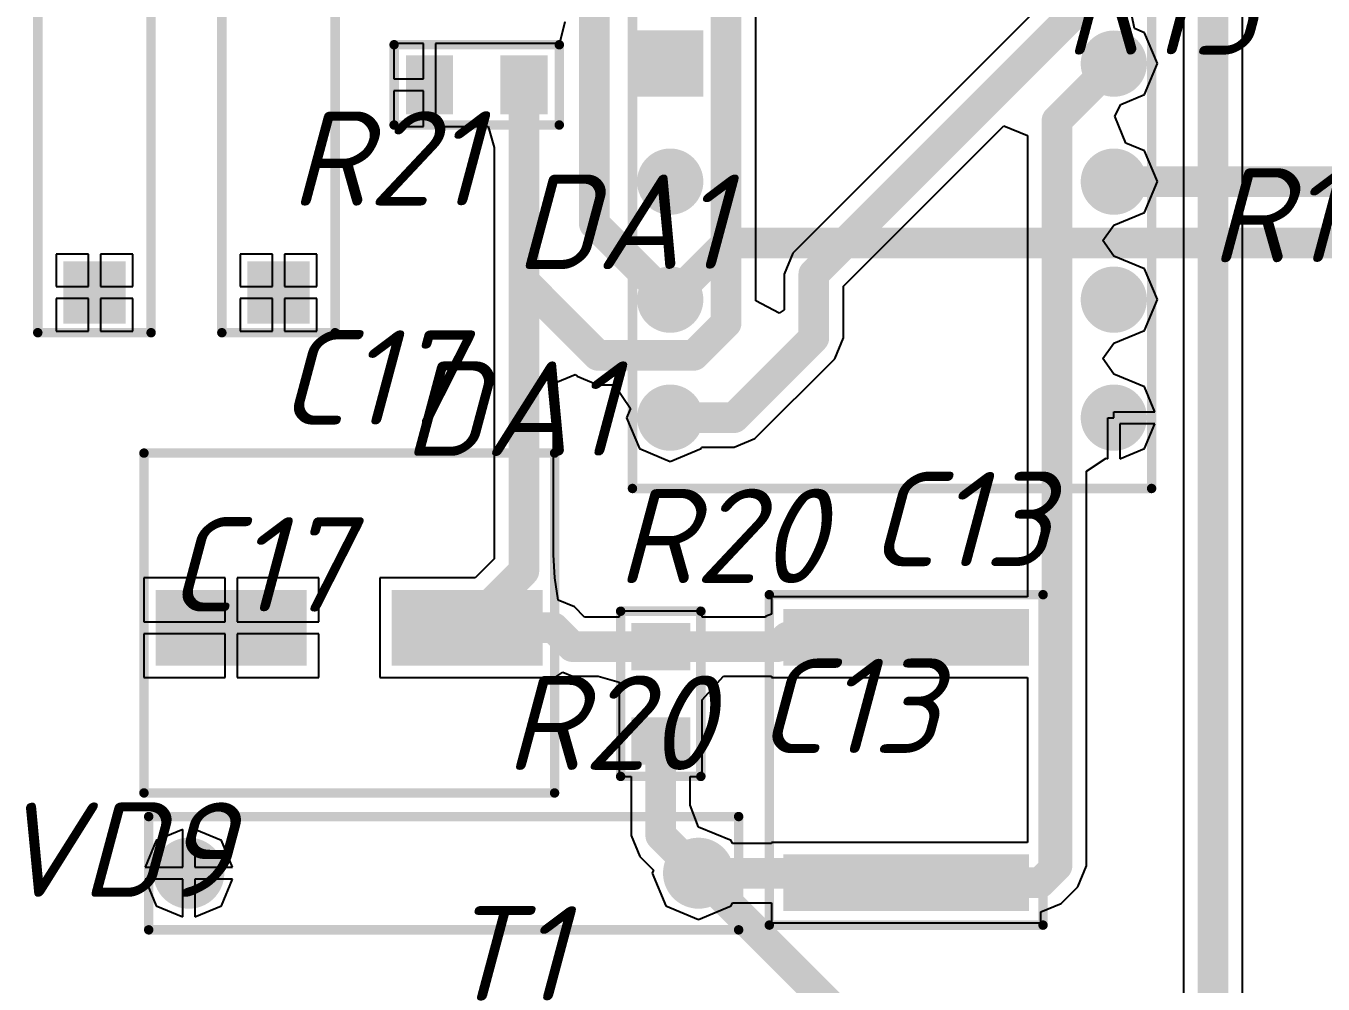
# Model space of a CAD drawing. Header units: millimetres. Extents: x -963 to 6553, y -1367 to 496.
# Drawn here: x -108.41 to -80.93, y 197.35 to 217.64 of the extents above; entities that cross this region are included whole.
import ezdxf

# ---------------------------------------------------------------- set-up
doc = ezdxf.new("R2010")
doc.units = ezdxf.units.MM
doc.header["$LTSCALE"] = 0.5
doc.layers.get('0').update_dxf_attribs({"lineweight": 60})
for name, color, linetype in [('BottomLayer', 5, 'Continuous'), ('MultiLayer', 9, 'Continuous'), ('TopLayer', 1, 'Continuous'), ('TopOverlay', 2, 'Continuous'), ('TopPaste', 8, 'Continuous')]:
    doc.layers.add(name, color=color, linetype=linetype)
doc.layers.add('BottomSolder', color=6, linetype='Continuous', plot=False)
doc.styles.get("Standard").update_dxf_attribs({"font": 'isocpeui.ttf', "width": 0.9})

# ---------------------------------------------------------------- blocks, each defined once
blk = doc.blocks.new('R0805_3')
at = {"layer": 'TopLayer'}
for points in [[(-1.5, -0.625), (-0.5, -0.625), (-1.5, 0.625), (-0.5, 0.625)], [(0.5, -0.625), (1.5, -0.625), (0.5, 0.625), (1.5, 0.625)]]:
    blk.add_solid(points, dxfattribs=at)
at = {"layer": 'TopOverlay', "const_width": 0.2}
for points in [[(-1.75, 0.85), (1.75, 0.85)], [(-1.75, 0.85), (-1.75, -0.85)], [(1.75, 0.85), (1.75, -0.85)], [(-1.75, -0.85), (1.75, -0.85)]]:
    blk.add_lwpolyline(points, dxfattribs=at)
at = {"layer": 'TopOverlay', "const_width": 0.1}
for points in [[(-1.8, 0.85, 1), (-1.7, 0.85, 1)], [(-1.8, 0.85, 1), (-1.7, 0.85, 1)], [(1.7, 0.85, 1), (1.8, 0.85, 1)], [(1.7, 0.85, 1), (1.8, 0.85, 1)], [(-1.8, -0.85, 1), (-1.7, -0.85, 1)], [(-1.8, -0.85, 1), (-1.7, -0.85, 1)], [(1.7, -0.85, 1), (1.8, -0.85, 1)], [(1.7, -0.85, 1), (1.8, -0.85, 1)]]:
    blk.add_lwpolyline(points, format="xyb", close=True, dxfattribs=at)
at = {"layer": 'TopPaste'}
for points in [[(-1.5, -0.625), (-0.5, -0.625), (-1.5, 0.625), (-0.5, 0.625)], [(0.5, -0.625), (1.5, -0.625), (0.5, 0.625), (1.5, 0.625)]]:
    blk.add_solid(points, dxfattribs=at)
blk = doc.blocks.new('C2220_14')
at = {"layer": 'TopLayer'}
for points in [[(-3.2, -2.6), (-2, -2.6), (-3.2, 2.6), (-2, 2.6)], [(2, -2.6), (3.2, -2.6), (2, 2.6), (3.2, 2.6)]]:
    blk.add_solid(points, dxfattribs=at)
at = {"layer": 'TopOverlay', "const_width": 0.2}
for points in [[(3.5, 2.9), (-3.5, 2.9)], [(-3.5, -2.9), (-3.5, 2.9)], [(3.5, -2.9), (3.5, 2.9)], [(3.5, -2.9), (-3.5, -2.9)]]:
    blk.add_lwpolyline(points, dxfattribs=at)
at = {"layer": 'TopOverlay', "const_width": 0.1}
for points in [[(-3.55, 2.9, 1), (-3.45, 2.9, 1)], [(-3.55, 2.9, 1), (-3.45, 2.9, 1)], [(3.45, 2.9, 1), (3.55, 2.9, 1)], [(3.45, 2.9, 1), (3.55, 2.9, 1)], [(-3.55, -2.9, 1), (-3.45, -2.9, 1)], [(-3.55, -2.9, 1), (-3.45, -2.9, 1)], [(3.45, -2.9, 1), (3.55, -2.9, 1)], [(3.45, -2.9, 1), (3.55, -2.9, 1)]]:
    blk.add_lwpolyline(points, format="xyb", close=True, dxfattribs=at)
at = {"layer": 'TopPaste'}
for points in [[(-3.2, -2.6), (-2, -2.6), (-3.2, 2.6), (-2, 2.6)], [(2, -2.6), (3.2, -2.6), (2, 2.6), (3.2, 2.6)]]:
    blk.add_solid(points, dxfattribs=at)
blk = doc.blocks.new('C_P______220___63B___18')
at = {"layer": 'TopLayer'}
for points in [[(-0.9, -0.8), (-0.9, 0.8), (-4.1, -0.8), (-4.1, 0.8)], [(4.1, -0.8), (4.1, 0.8), (0.9, -0.8), (0.9, 0.8)]]:
    blk.add_solid(points, dxfattribs=at)
at = {"layer": 'TopOverlay', "const_width": 0.2}
for points in [[(-4.35, 3.5), (-4.35, -3.7)], [(4.35, 3.5), (-4.35, 3.5)], [(4.35, 3.5), (4.35, -3.7)], [(4.35, -3.7), (-4.35, -3.7)]]:
    blk.add_lwpolyline(points, dxfattribs=at)
at = {"layer": 'TopOverlay', "const_width": 0.1}
for points in [[(-4.4, 3.5, 1), (-4.3, 3.5, 1)], [(-4.4, 3.5, 1), (-4.3, 3.5, 1)], [(4.3, 3.5, 1), (4.4, 3.5, 1)], [(4.3, 3.5, 1), (4.4, 3.5, 1)], [(-4.4, -3.7, 1), (-4.3, -3.7, 1)], [(-4.4, -3.7, 1), (-4.3, -3.7, 1)], [(4.3, -3.7, 1), (4.4, -3.7, 1)], [(4.3, -3.7, 1), (4.4, -3.7, 1)]]:
    blk.add_lwpolyline(points, format="xyb", close=True, dxfattribs=at)
at = {"layer": 'TopPaste'}
for points in [[(-0.9, -0.8), (-0.9, 0.8), (-4.1, -0.8), (-4.1, 0.8)], [(4.1, -0.8), (4.1, 0.8), (0.9, -0.8), (0.9, 0.8)]]:
    blk.add_solid(points, dxfattribs=at)
blk = doc.blocks.new('DA_KRDU_24')
at = {"layer": 'BottomLayer', "const_width": 0.6}
for points in [[(-4.05, 4.7, 1), (-3.45, 4.7, 1)], [(-1.55, 4.7, 1), (-0.95, 4.7, 1)], [(0.95, 4.7, 1), (1.55, 4.7, 1)], [(3.45, 4.7, 1), (4.05, 4.7, 1)], [(-1.55, -4.7, 1), (-0.95, -4.7, 1)], [(0.95, -4.7, 1), (1.55, -4.7, 1)], [(3.45, -4.7, 1), (4.05, -4.7, 1)]]:
    blk.add_lwpolyline(points, format="xyb", close=True, dxfattribs=at)
at = {"layer": 'BottomLayer'}
blk.add_solid([(-3.15, -4.1), (-4.35, -4.1), (-3.15, -5.3), (-4.35, -5.3)], dxfattribs=at)
at = {"layer": 'BottomSolder', "const_width": 0.702}
for points in [[(-4.101, 4.7, 1), (-3.399, 4.7, 1)], [(-1.601, 4.7, 1), (-0.899, 4.7, 1)], [(0.899, 4.7, 1), (1.601, 4.7, 1)], [(3.399, 4.7, 1), (4.101, 4.7, 1)], [(-1.601, -4.7, 1), (-0.899, -4.7, 1)], [(0.899, -4.7, 1), (1.601, -4.7, 1)], [(3.399, -4.7, 1), (4.101, -4.7, 1)]]:
    blk.add_lwpolyline(points, format="xyb", close=True, dxfattribs=at)
at = {"layer": 'BottomSolder'}
blk.add_solid([(-3.048, -3.998), (-4.452, -3.998), (-3.048, -5.402), (-4.452, -5.402)], dxfattribs=at)
at = {"layer": 'MultiLayer', "const_width": 0.6}
for points in [[(-4.05, 4.7, 1), (-3.45, 4.7, 1)], [(-1.55, 4.7, 1), (-0.95, 4.7, 1)], [(0.95, 4.7, 1), (1.55, 4.7, 1)], [(3.45, 4.7, 1), (4.05, 4.7, 1)], [(-1.55, -4.7, 1), (-0.95, -4.7, 1)], [(0.95, -4.7, 1), (1.55, -4.7, 1)], [(3.45, -4.7, 1), (4.05, -4.7, 1)]]:
    blk.add_lwpolyline(points, format="xyb", close=True, dxfattribs=at)
at = {"layer": 'MultiLayer'}
blk.add_solid([(-3.15, -4.1), (-4.35, -4.1), (-3.15, -5.3), (-4.35, -5.3)], dxfattribs=at)
at = {"layer": 'TopLayer', "const_width": 0.6}
for points in [[(-4.05, 4.7, 1), (-3.45, 4.7, 1)], [(-1.55, 4.7, 1), (-0.95, 4.7, 1)], [(0.95, 4.7, 1), (1.55, 4.7, 1)], [(3.45, 4.7, 1), (4.05, 4.7, 1)], [(-1.55, -4.7, 1), (-0.95, -4.7, 1)], [(0.95, -4.7, 1), (1.55, -4.7, 1)], [(3.45, -4.7, 1), (4.05, -4.7, 1)]]:
    blk.add_lwpolyline(points, format="xyb", close=True, dxfattribs=at)
at = {"layer": 'TopLayer'}
blk.add_solid([(-3.15, -4.1), (-4.35, -4.1), (-3.15, -5.3), (-4.35, -5.3)], dxfattribs=at)
at = {"layer": 'TopOverlay', "const_width": 0.2}
for points in [[(-5.25, -5.5), (-5.25, 5.5)], [(5.25, 5.5), (-5.25, 5.5)], [(5.25, -5.5), (5.25, 5.5)], [(5.25, -5.5), (-5.25, -5.5)]]:
    blk.add_lwpolyline(points, dxfattribs=at)
at = {"layer": 'TopOverlay', "const_width": 0.1}
for points in [[(-5.3, 5.5, 1), (-5.2, 5.5, 1)], [(-5.3, 5.5, 1), (-5.2, 5.5, 1)], [(5.2, 5.5, 1), (5.3, 5.5, 1)], [(5.2, 5.5, 1), (5.3, 5.5, 1)], [(-5.3, -5.5, 1), (-5.2, -5.5, 1)], [(-5.3, -5.5, 1), (-5.2, -5.5, 1)], [(5.2, -5.5, 1), (5.3, -5.5, 1)], [(5.2, -5.5, 1), (5.3, -5.5, 1)]]:
    blk.add_lwpolyline(points, format="xyb", close=True, dxfattribs=at)
blk = doc.blocks.new('R0805_44')
at = {"layer": 'TopLayer'}
for points in [[(-1.5, -0.625), (-0.5, -0.625), (-1.5, 0.625), (-0.5, 0.625)], [(0.5, -0.625), (1.5, -0.625), (0.5, 0.625), (1.5, 0.625)]]:
    blk.add_solid(points, dxfattribs=at)
at = {"layer": 'TopOverlay', "const_width": 0.2}
for points in [[(-1.75, 0.85), (1.75, 0.85)], [(-1.75, -0.85), (-1.75, 0.85)], [(1.75, -0.85), (1.75, 0.85)], [(-1.75, -0.85), (1.75, -0.85)]]:
    blk.add_lwpolyline(points, dxfattribs=at)
at = {"layer": 'TopOverlay', "const_width": 0.1}
for points in [[(-1.8, 0.85, 1), (-1.7, 0.85, 1)], [(-1.8, 0.85, 1), (-1.7, 0.85, 1)], [(1.7, 0.85, 1), (1.8, 0.85, 1)], [(1.7, 0.85, 1), (1.8, 0.85, 1)], [(-1.8, -0.85, 1), (-1.7, -0.85, 1)], [(-1.8, -0.85, 1), (-1.7, -0.85, 1)], [(1.7, -0.85, 1), (1.8, -0.85, 1)], [(1.7, -0.85, 1), (1.8, -0.85, 1)]]:
    blk.add_lwpolyline(points, format="xyb", close=True, dxfattribs=at)
at = {"layer": 'TopPaste'}
for points in [[(-1.5, -0.625), (-0.5, -0.625), (-1.5, 0.625), (-0.5, 0.625)], [(0.5, -0.625), (1.5, -0.625), (0.5, 0.625), (1.5, 0.625)]]:
    blk.add_solid(points, dxfattribs=at)
blk = doc.blocks.new('VD_BZX_52')
at = {"layer": 'BottomLayer', "const_width": 0.65}
blk.add_lwpolyline([(5.075, 0, 1), (5.725, 0, 1)], format="xyb", close=True, dxfattribs=at)
at = {"layer": 'BottomLayer'}
blk.add_solid([(-4.84, 0.56), (-5.96, 0.56), (-4.84, -0.56), (-5.96, -0.56)], dxfattribs=at)
at = {"layer": 'BottomSolder', "const_width": 0.752}
blk.add_lwpolyline([(5.024, 0, 1), (5.776, 0, 1)], format="xyb", close=True, dxfattribs=at)
at = {"layer": 'BottomSolder'}
blk.add_solid([(-4.738, 0.662), (-6.062, 0.662), (-4.738, -0.662), (-6.062, -0.662)], dxfattribs=at)
at = {"layer": 'MultiLayer', "const_width": 0.65}
blk.add_lwpolyline([(5.075, 0, 1), (5.725, 0, 1)], format="xyb", close=True, dxfattribs=at)
at = {"layer": 'MultiLayer'}
blk.add_solid([(-4.84, 0.56), (-5.96, 0.56), (-4.84, -0.56), (-5.96, -0.56)], dxfattribs=at)
at = {"layer": 'TopLayer', "const_width": 0.65}
blk.add_lwpolyline([(5.075, 0, 1), (5.725, 0, 1)], format="xyb", close=True, dxfattribs=at)
at = {"layer": 'TopLayer'}
blk.add_solid([(-4.84, 0.56), (-5.96, 0.56), (-4.84, -0.56), (-5.96, -0.56)], dxfattribs=at)
at = {"layer": 'TopOverlay', "const_width": 0.2}
for points in [[(-6.25, 1.2), (-6.25, -1.2)], [(-6.25, 1.2), (6.25, 1.2)], [(6.25, 1.2), (6.25, -1.2)], [(-6.25, -1.2), (6.25, -1.2)]]:
    blk.add_lwpolyline(points, dxfattribs=at)
at = {"layer": 'TopOverlay', "const_width": 0.1}
for points in [[(-6.3, 1.2, 1), (-6.2, 1.2, 1)], [(-6.3, 1.2, 1), (-6.2, 1.2, 1)], [(6.2, 1.2, 1), (6.3, 1.2, 1)], [(6.2, 1.2, 1), (6.3, 1.2, 1)], [(-6.3, -1.2, 1), (-6.2, -1.2, 1)], [(-6.3, -1.2, 1), (-6.2, -1.2, 1)], [(6.2, -1.2, 1), (6.3, -1.2, 1)], [(6.2, -1.2, 1), (6.3, -1.2, 1)]]:
    blk.add_lwpolyline(points, format="xyb", close=True, dxfattribs=at)
blk = doc.blocks.new('VD_BZX_53')
at = {"layer": 'BottomLayer', "const_width": 0.65}
blk.add_lwpolyline([(5.075, 0, 1), (5.725, 0, 1)], format="xyb", close=True, dxfattribs=at)
at = {"layer": 'BottomLayer'}
blk.add_solid([(-4.84, 0.56), (-5.96, 0.56), (-4.84, -0.56), (-5.96, -0.56)], dxfattribs=at)
at = {"layer": 'BottomSolder', "const_width": 0.752}
blk.add_lwpolyline([(5.024, 0, 1), (5.776, 0, 1)], format="xyb", close=True, dxfattribs=at)
at = {"layer": 'BottomSolder'}
blk.add_solid([(-4.738, 0.662), (-6.062, 0.662), (-4.738, -0.662), (-6.062, -0.662)], dxfattribs=at)
at = {"layer": 'MultiLayer', "const_width": 0.65}
blk.add_lwpolyline([(5.075, 0, 1), (5.725, 0, 1)], format="xyb", close=True, dxfattribs=at)
at = {"layer": 'MultiLayer'}
blk.add_solid([(-4.84, 0.56), (-5.96, 0.56), (-4.84, -0.56), (-5.96, -0.56)], dxfattribs=at)
at = {"layer": 'TopLayer', "const_width": 0.65}
blk.add_lwpolyline([(5.075, 0, 1), (5.725, 0, 1)], format="xyb", close=True, dxfattribs=at)
at = {"layer": 'TopLayer'}
blk.add_solid([(-4.84, 0.56), (-5.96, 0.56), (-4.84, -0.56), (-5.96, -0.56)], dxfattribs=at)
at = {"layer": 'TopOverlay', "const_width": 0.2}
for points in [[(-6.25, 1.2), (-6.25, -1.2)], [(-6.25, 1.2), (6.25, 1.2)], [(6.25, 1.2), (6.25, -1.2)], [(-6.25, -1.2), (6.25, -1.2)]]:
    blk.add_lwpolyline(points, dxfattribs=at)
at = {"layer": 'TopOverlay', "const_width": 0.1}
for points in [[(-6.3, 1.2, 1), (-6.2, 1.2, 1)], [(-6.3, 1.2, 1), (-6.2, 1.2, 1)], [(6.2, 1.2, 1), (6.3, 1.2, 1)], [(6.2, 1.2, 1), (6.3, 1.2, 1)], [(-6.3, -1.2, 1), (-6.2, -1.2, 1)], [(-6.3, -1.2, 1), (-6.2, -1.2, 1)], [(6.2, -1.2, 1), (6.3, -1.2, 1)], [(6.2, -1.2, 1), (6.3, -1.2, 1)]]:
    blk.add_lwpolyline(points, format="xyb", close=True, dxfattribs=at)
blk = doc.blocks.new('VD_BZX_56')
at = {"layer": 'BottomLayer', "const_width": 0.65}
for points in [[(-5.725, 0, 1), (-5.075, 0, 1)], [(5.075, 0, 1), (5.725, 0, 1)]]:
    blk.add_lwpolyline(points, format="xyb", close=True, dxfattribs=at)
at = {"layer": 'BottomSolder', "const_width": 0.752}
for points in [[(-5.776, 0, 1), (-5.024, 0, 1)], [(5.024, 0, 1), (5.776, 0, 1)]]:
    blk.add_lwpolyline(points, format="xyb", close=True, dxfattribs=at)
at = {"layer": 'MultiLayer', "const_width": 0.65}
for points in [[(-5.725, 0, 1), (-5.075, 0, 1)], [(5.075, 0, 1), (5.725, 0, 1)]]:
    blk.add_lwpolyline(points, format="xyb", close=True, dxfattribs=at)
at = {"layer": 'TopLayer', "const_width": 0.65}
for points in [[(-5.725, 0, 1), (-5.075, 0, 1)], [(5.075, 0, 1), (5.725, 0, 1)]]:
    blk.add_lwpolyline(points, format="xyb", close=True, dxfattribs=at)
at = {"layer": 'TopOverlay', "const_width": 0.2}
for points in [[(-6.25, -1.2), (-6.25, 1.2)], [(-6.25, 1.2), (6.25, 1.2)], [(6.25, -1.2), (6.25, 1.2)], [(-6.25, -1.2), (6.25, -1.2)]]:
    blk.add_lwpolyline(points, dxfattribs=at)
at = {"layer": 'TopOverlay', "const_width": 0.1}
for points in [[(-6.3, 1.2, 1), (-6.2, 1.2, 1)], [(-6.3, 1.2, 1), (-6.2, 1.2, 1)], [(6.2, 1.2, 1), (6.3, 1.2, 1)], [(6.2, 1.2, 1), (6.3, 1.2, 1)], [(-6.3, -1.2, 1), (-6.2, -1.2, 1)], [(-6.3, -1.2, 1), (-6.2, -1.2, 1)], [(6.2, -1.2, 1), (6.3, -1.2, 1)], [(6.2, -1.2, 1), (6.3, -1.2, 1)]]:
    blk.add_lwpolyline(points, format="xyb", close=True, dxfattribs=at)

msp = doc.modelspace()

# ---------------------------------------------------------------- linework, layer by layer
at = {"layer": 'BottomLayer', "const_width": 0.65}
for points in [[(-85.363, 214.344), (-75.386, 214.344)], [(-94.763, 211.844), (-93.561, 213.046)], [(-93.561, 213.046), (-79.557, 213.046)], [(-94.163, 199.694), (-89.99, 195.52)]]:
    msp.add_lwpolyline(points, dxfattribs=at)
at = {"layer": 'BottomLayer', "const_width": 0.325}
for points in [[(-85.526, 214.344, 1), (-85.201, 214.344, 1)], [(-93.723, 213.046, 1), (-93.398, 213.046, 1)], [(-93.723, 213.046, 1), (-93.398, 213.046, 1)], [(-94.926, 211.844, 1), (-94.601, 211.844, 1)], [(-94.326, 199.694, 1), (-94.001, 199.694, 1)]]:
    msp.add_lwpolyline(points, format="xyb", close=True, dxfattribs=at)
at = {"layer": 'TopLayer'}
for p, q in [((-82.637, 194.991), (-82.637, 227.615)), ((-83.89, 227.164), (-83.89, 194.731)), ((-92.951, 211.82), (-92.951, 219.167)), ((-85.99, 219.003), (-92.163, 212.83)), ((-84.927, 217.587), (-85.044, 218.177)), ((-96.998, 217.726), (-97.109, 217.273)), ((-84.71, 217.497), (-84.927, 217.587)), ((-84.439, 216.844), (-84.71, 217.497)), ((-99.99, 217.273), (-100.617, 217.273)), ((-100.617, 217.273), (-100.617, 216.521)), ((-99.99, 216.521), (-99.99, 217.273)), ((-99.117, 217.273), (-99.736, 217.273)), ((-99.736, 217.273), (-99.736, 216.394)), ((-99.109, 217.273), (-99.117, 217.273)), ((-98.617, 217.273), (-99.109, 217.273)), ((-98.609, 217.273), (-98.617, 217.273)), ((-97.109, 217.273), (-98.609, 217.273)), ((-84.71, 216.19), (-84.439, 216.844)), ((-100.617, 216.521), (-99.99, 216.521)), ((-99.736, 216.394), (-99.736, 215.515)), ((-99.99, 216.267), (-100.617, 216.267)), ((-100.617, 216.267), (-100.617, 215.515)), ((-99.99, 215.515), (-99.99, 216.267)), ((-85.216, 215.98), (-84.71, 216.19)), ((-85.339, 215.73), (-85.216, 215.98)), ((-100.617, 215.515), (-99.99, 215.515)), ((-99.736, 215.515), (-99.117, 215.515)), ((-99.117, 215.515), (-99.109, 215.515)), ((-99.109, 215.515), (-98.617, 215.515)), ((-98.617, 215.515), (-98.49, 215.064)), ((-91.094, 212.127), (-87.694, 215.527)), ((-87.694, 215.527), (-87.194, 215.32)), ((-85.109, 215.162), (-85.339, 215.73)), ((-87.194, 215.32), (-87.194, 205.548)), ((-98.49, 215.064), (-98.49, 212.234)), ((-84.71, 214.997), (-85.109, 215.162)), ((-84.439, 214.344), (-84.71, 214.997)), ((-84.71, 213.69), (-84.439, 214.344)), ((-85.363, 213.419), (-84.71, 213.69)), ((-85.596, 213.094), (-85.363, 213.419)), ((-85.363, 212.768), (-85.596, 213.094)), ((-107.09, 212.808), (-107.777, 212.808)), ((-107.777, 212.808), (-107.777, 212.121)), ((-107.09, 212.121), (-107.09, 212.808)), ((-106.149, 212.808), (-106.836, 212.808)), ((-106.836, 212.808), (-106.836, 212.121)), ((-106.149, 212.121), (-106.149, 212.808)), ((-103.19, 212.808), (-103.877, 212.808)), ((-103.877, 212.808), (-103.877, 212.121)), ((-103.19, 212.121), (-103.19, 212.808)), ((-102.249, 212.808), (-102.936, 212.808)), ((-102.936, 212.808), (-102.936, 212.121)), ((-102.249, 212.121), (-102.249, 212.808)), ((-92.163, 212.83), (-92.347, 212.387)), ((-84.71, 212.497), (-85.363, 212.768)), ((-84.439, 211.844), (-84.71, 212.497)), ((-98.49, 212.234), (-98.49, 206.353)), ((-92.347, 212.387), (-92.347, 211.628)), ((-107.777, 212.121), (-107.09, 212.121)), ((-106.836, 212.121), (-106.149, 212.121)), ((-103.877, 212.121), (-103.19, 212.121)), ((-102.936, 212.121), (-102.249, 212.121)), ((-91.094, 211.034), (-91.094, 212.127)), ((-107.09, 211.867), (-107.777, 211.867)), ((-107.777, 211.867), (-107.777, 211.18)), ((-107.09, 211.18), (-107.09, 211.867)), ((-106.149, 211.867), (-106.836, 211.867)), ((-106.836, 211.867), (-106.836, 211.18)), ((-106.149, 211.18), (-106.149, 211.867)), ((-103.19, 211.867), (-103.877, 211.867)), ((-103.877, 211.867), (-103.877, 211.18)), ((-103.19, 211.18), (-103.19, 211.867)), ((-102.249, 211.867), (-102.936, 211.867)), ((-102.936, 211.867), (-102.936, 211.18)), ((-102.249, 211.18), (-102.249, 211.867)), ((-92.451, 211.556), (-92.951, 211.82)), ((-84.71, 211.19), (-84.439, 211.844)), ((-92.347, 211.628), (-92.451, 211.556)), ((-107.777, 211.18), (-107.09, 211.18)), ((-106.836, 211.18), (-106.149, 211.18)), ((-103.877, 211.18), (-103.19, 211.18)), ((-102.936, 211.18), (-102.249, 211.18)), ((-85.363, 210.919), (-84.71, 211.19)), ((-91.277, 210.59), (-91.094, 211.034)), ((-85.596, 210.594), (-85.363, 210.919)), ((-92.967, 208.9), (-91.277, 210.59)), ((-85.363, 210.268), (-85.596, 210.594)), ((-97.237, 210.067), (-96.775, 210.259)), ((-96.775, 210.259), (-96.737, 210.221)), ((-84.71, 209.997), (-85.363, 210.268)), ((-97.237, 206.436), (-97.237, 210.067)), ((-96.737, 210.221), (-96.294, 210.038)), ((-96.294, 210.038), (-95.941, 210.038)), ((-95.941, 210.038), (-95.607, 209.538)), ((-84.492, 209.471), (-84.71, 209.997)), ((-95.607, 209.538), (-95.688, 209.344)), ((-85.363, 209.344), (-85.363, 209.471)), ((-85.363, 209.471), (-84.492, 209.471)), ((-95.688, 209.344), (-95.417, 208.69)), ((-85.49, 208.472), (-85.49, 209.344)), ((-85.49, 209.344), (-85.363, 209.344)), ((-84.492, 209.217), (-85.236, 209.217)), ((-85.236, 209.217), (-85.236, 208.472)), ((-84.71, 208.69), (-84.492, 209.217)), ((-93.41, 208.717), (-92.967, 208.9)), ((-95.417, 208.69), (-94.763, 208.419)), ((-94.763, 208.419), (-94.11, 208.69)), ((-94.11, 208.69), (-94.099, 208.717)), ((-94.099, 208.717), (-93.41, 208.717)), ((-85.236, 208.472), (-84.71, 208.69)), ((-85.94, 208.208), (-85.525, 208.486)), ((-85.525, 208.486), (-85.49, 208.472)), ((-85.94, 199.851), (-85.94, 208.208)), ((-97.209, 205.948), (-97.237, 206.436)), ((-98.49, 206.353), (-98.896, 205.948)), ((-104.19, 205.948), (-105.917, 205.948)), ((-105.917, 205.948), (-105.917, 205.021)), ((-104.19, 205.021), (-104.19, 205.948)), ((-102.209, 205.948), (-103.936, 205.948)), ((-103.936, 205.948), (-103.936, 205.021)), ((-102.209, 205.021), (-102.209, 205.948)), ((-98.896, 205.948), (-100.917, 205.948)), ((-100.917, 205.948), (-100.917, 203.84)), ((-97.135, 205.479), (-97.209, 205.948)), ((-97.209, 205.948), (-97.209, 205.948)), ((-96.792, 205.337), (-97.135, 205.479)), ((-96.576, 205.12), (-96.792, 205.337)), ((-87.194, 205.548), (-92.617, 205.548)), ((-92.617, 205.548), (-92.617, 205.183)), ((-95.842, 205.12), (-96.576, 205.12)), ((-94.084, 205.248), (-95.842, 205.248)), ((-95.842, 205.248), (-95.842, 205.12)), ((-94.084, 205.12), (-94.084, 205.248)), ((-92.745, 205.12), (-94.084, 205.12)), ((-92.729, 205.137), (-92.745, 205.12)), ((-92.617, 205.183), (-92.729, 205.137)), ((-105.917, 205.021), (-104.19, 205.021)), ((-104.19, 204.767), (-105.917, 204.767)), ((-105.917, 204.767), (-105.917, 203.84)), ((-104.19, 203.84), (-104.19, 204.767)), ((-103.936, 205.021), (-102.209, 205.021)), ((-102.209, 204.767), (-103.936, 204.767)), ((-103.936, 204.767), (-103.936, 203.84)), ((-102.209, 203.84), (-102.209, 204.767)), ((-97.209, 203.84), (-97.041, 203.952)), ((-97.041, 203.952), (-96.835, 203.867)), ((-105.917, 203.84), (-104.19, 203.84)), ((-103.936, 203.84), (-102.209, 203.84)), ((-100.917, 203.84), (-97.209, 203.84)), ((-97.209, 203.84), (-97.209, 203.84)), ((-96.835, 203.867), (-96.29, 203.867)), ((-96.29, 203.867), (-95.842, 203.74)), ((-95.842, 203.74), (-95.842, 203.248)), ((-94.084, 203.367), (-93.637, 203.867)), ((-93.637, 203.867), (-92.617, 203.867)), ((-92.617, 203.867), (-92.617, 203.84)), ((-92.617, 203.84), (-87.194, 203.84)), ((-87.194, 203.84), (-87.194, 200.348)), ((-95.842, 203.248), (-95.842, 203.248)), ((-95.842, 203.248), (-95.842, 201.74)), ((-94.084, 203.248), (-94.084, 203.367)), ((-94.084, 201.74), (-94.084, 203.248)), ((-94.084, 203.248), (-94.084, 203.248)), ((-95.842, 201.74), (-95.59, 201.74)), ((-95.59, 201.74), (-95.59, 200.494)), ((-94.337, 201.134), (-94.337, 201.74)), ((-94.337, 201.74), (-94.084, 201.74)), ((-94.163, 200.672), (-94.337, 201.134)), ((-93.471, 200.385), (-94.163, 200.672)), ((-105.655, 200.385), (-105.889, 199.821)), ((-105.09, 200.619), (-105.655, 200.385)), ((-105.09, 199.821), (-105.09, 200.619)), ((-104.271, 200.385), (-104.836, 200.619)), ((-104.836, 200.619), (-104.836, 199.821)), ((-104.038, 199.821), (-104.271, 200.385)), ((-95.59, 200.494), (-95.407, 200.05)), ((-93.444, 200.32), (-93.471, 200.385)), ((-92.617, 200.32), (-93.444, 200.32)), ((-87.194, 200.348), (-92.617, 200.348)), ((-92.617, 200.348), (-92.617, 200.32)), ((-105.889, 199.821), (-105.09, 199.821)), ((-104.836, 199.821), (-104.038, 199.821)), ((-95.407, 200.05), (-95.115, 199.759)), ((-86.124, 199.408), (-85.94, 199.851)), ((-105.09, 199.567), (-105.889, 199.567)), ((-105.889, 199.567), (-105.655, 199.002)), ((-105.09, 198.768), (-105.09, 199.567)), ((-104.038, 199.567), (-104.836, 199.567)), ((-104.836, 199.567), (-104.836, 198.768)), ((-104.271, 199.002), (-104.038, 199.567)), ((-95.115, 199.759), (-95.142, 199.694)), ((-95.142, 199.694), (-94.855, 199.002)), ((-86.482, 199.05), (-86.124, 199.408)), ((-105.655, 199.002), (-105.09, 198.768)), ((-104.836, 198.768), (-104.271, 199.002)), ((-94.855, 199.002), (-94.163, 198.715)), ((-94.163, 198.715), (-93.471, 199.002)), ((-93.471, 199.002), (-93.444, 199.067)), ((-93.444, 199.067), (-92.617, 199.067)), ((-92.617, 199.067), (-92.617, 198.64)), ((-86.909, 198.873), (-86.482, 199.05)), ((-86.909, 198.64), (-86.909, 198.873)), ((-92.617, 198.64), (-86.909, 198.64))]:
    msp.add_line(p, q, dxfattribs=at)
at = {"layer": 'TopLayer', "const_width": 0.65}
for points in [[(-83.263, 194.731), (-83.263, 228.494)], [(-96.372, 213.452), (-96.372, 219.362)], [(-93.578, 211.35), (-93.578, 219.425)], [(-91.72, 212.387), (-85.363, 218.744)], [(-86.567, 215.64), (-85.363, 216.844)], [(-97.863, 212.234), (-97.863, 216.394)], [(-86.567, 199.851), (-86.567, 215.64)], [(-96.372, 213.452), (-94.763, 211.844)], [(-97.863, 212.234), (-96.294, 210.664)], [(-97.863, 206.094), (-97.863, 212.234)], [(-91.72, 211.034), (-91.72, 212.387)], [(-94.263, 210.664), (-93.578, 211.35)], [(-93.41, 209.344), (-91.72, 211.034)], [(-96.294, 210.664), (-94.263, 210.664)], [(-94.763, 209.344), (-93.41, 209.344)], [(-99.063, 204.894), (-97.863, 206.094)], [(-99.063, 204.894), (-97.235, 204.894)], [(-97.235, 204.894), (-96.835, 204.494)], [(-96.835, 204.494), (-94.963, 204.494)], [(-94.963, 204.494), (-92.485, 204.494)], [(-92.485, 204.494), (-92.285, 204.694)], [(-92.285, 204.694), (-89.763, 204.694)], [(-94.963, 200.494), (-94.963, 202.494)], [(-94.963, 200.494), (-94.163, 199.694)], [(-86.925, 199.494), (-86.567, 199.851)], [(-94.163, 199.694), (-92.079, 199.694)], [(-92.079, 199.694), (-91.879, 199.494)], [(-91.879, 199.494), (-89.763, 199.494)], [(-89.763, 199.494), (-86.925, 199.494)]]:
    msp.add_lwpolyline(points, dxfattribs=at)
at = {"layer": 'TopLayer', "const_width": 0.325}
for points in [[(-85.526, 216.844, 1), (-85.201, 216.844, 1)], [(-98.026, 216.394, 1), (-97.701, 216.394, 1)], [(-86.73, 215.64, 1), (-86.405, 215.64, 1)], [(-86.73, 215.64, 1), (-86.405, 215.64, 1)], [(-96.534, 213.452, 1), (-96.209, 213.452, 1)], [(-96.534, 213.452, 1), (-96.209, 213.452, 1)], [(-98.026, 212.234, 1), (-97.701, 212.234, 1)], [(-98.026, 212.234, 1), (-97.701, 212.234, 1)], [(-98.026, 212.234, 1), (-97.701, 212.234, 1)], [(-91.883, 212.387, 1), (-91.558, 212.387, 1)], [(-91.883, 212.387, 1), (-91.558, 212.387, 1)], [(-94.926, 211.844, 1), (-94.601, 211.844, 1)], [(-93.74, 211.35, 1), (-93.415, 211.35, 1)], [(-93.74, 211.35, 1), (-93.415, 211.35, 1)], [(-91.883, 211.034, 1), (-91.558, 211.034, 1)], [(-91.883, 211.034, 1), (-91.558, 211.034, 1)], [(-96.457, 210.664, 1), (-96.132, 210.664, 1)], [(-96.457, 210.664, 1), (-96.132, 210.664, 1)], [(-94.426, 210.664, 1), (-94.101, 210.664, 1)], [(-94.426, 210.664, 1), (-94.101, 210.664, 1)], [(-94.926, 209.344, 1), (-94.601, 209.344, 1)], [(-93.573, 209.344, 1), (-93.248, 209.344, 1)], [(-93.573, 209.344, 1), (-93.248, 209.344, 1)], [(-98.026, 206.094, 1), (-97.701, 206.094, 1)], [(-98.026, 206.094, 1), (-97.701, 206.094, 1)], [(-99.226, 204.894, 1), (-98.901, 204.894, 1)], [(-99.226, 204.894, 1), (-98.901, 204.894, 1)], [(-97.398, 204.894, 1), (-97.073, 204.894, 1)], [(-97.398, 204.894, 1), (-97.073, 204.894, 1)], [(-96.998, 204.494, 1), (-96.673, 204.494, 1)], [(-96.998, 204.494, 1), (-96.673, 204.494, 1)], [(-95.126, 204.494, 1), (-94.801, 204.494, 1)], [(-95.126, 204.494, 1), (-94.801, 204.494, 1)], [(-92.648, 204.494, 1), (-92.323, 204.494, 1)], [(-92.648, 204.494, 1), (-92.323, 204.494, 1)], [(-92.448, 204.694, 1), (-92.123, 204.694, 1)], [(-92.448, 204.694, 1), (-92.123, 204.694, 1)], [(-89.926, 204.694, 1), (-89.601, 204.694, 1)], [(-95.126, 202.494, 1), (-94.801, 202.494, 1)], [(-95.126, 200.494, 1), (-94.801, 200.494, 1)], [(-95.126, 200.494, 1), (-94.801, 200.494, 1)], [(-86.73, 199.851, 1), (-86.405, 199.851, 1)], [(-86.73, 199.851, 1), (-86.405, 199.851, 1)], [(-94.326, 199.694, 1), (-94.001, 199.694, 1)], [(-94.326, 199.694, 1), (-94.001, 199.694, 1)], [(-92.241, 199.694, 1), (-91.916, 199.694, 1)], [(-92.241, 199.694, 1), (-91.916, 199.694, 1)], [(-92.041, 199.494, 1), (-91.716, 199.494, 1)], [(-92.041, 199.494, 1), (-91.716, 199.494, 1)], [(-89.926, 199.494, 1), (-89.601, 199.494, 1)], [(-89.926, 199.494, 1), (-89.601, 199.494, 1)], [(-87.087, 199.494, 1), (-86.762, 199.494, 1)], [(-87.087, 199.494, 1), (-86.762, 199.494, 1)]]:
    msp.add_lwpolyline(points, format="xyb", close=True, dxfattribs=at)

# ---------------------------------------------------------------- block references
for name, p, rotation in [('VD_BZX_52', (-106.963, 217.394), 90), ('VD_BZX_53', (-103.063, 217.394), 90), ('DA_KRDU_24', (-90.063, 213.094), 270), ('C_P______220___63B___18', (-101.563, 204.894), 180), ('C2220_14', (-89.763, 202.094), 270), ('R0805_3', (-94.963, 203.494), 90)]:
    msp.add_blockref(name, p, dxfattribs=dict(rotation=rotation))
for name, p in [('R0805_44', (-98.863, 216.394)), ('VD_BZX_56', (-99.563, 199.694))]:
    msp.add_blockref(name, p)

# ---------------------------------------------------------------- texts
at = {"layer": 'TopOverlay'}
for s, p in [('R15', (-86.424, 217.036)), ('R21', (-102.824, 213.836)), ('DA1', (-98.063, 212.494)), ('R18', (-83.324, 212.636)), ('C17', (-103.063, 209.194)), ('DA1', (-100.424, 208.536)), ('C13', (-90.563, 206.194)), ('R20', (-95.906, 205.84)), ('C17', (-105.424, 205.236)), ('C13', (-92.924, 202.236)), ('R20', (-98.267, 201.882)), ('VD9', (-109.063, 199.194)), ('T1', (-99.563, 196.994))]:
    msp.add_text(s, height=2, dxfattribs=at).set_placement(p)

doc.saveas('drawing.dxf')
